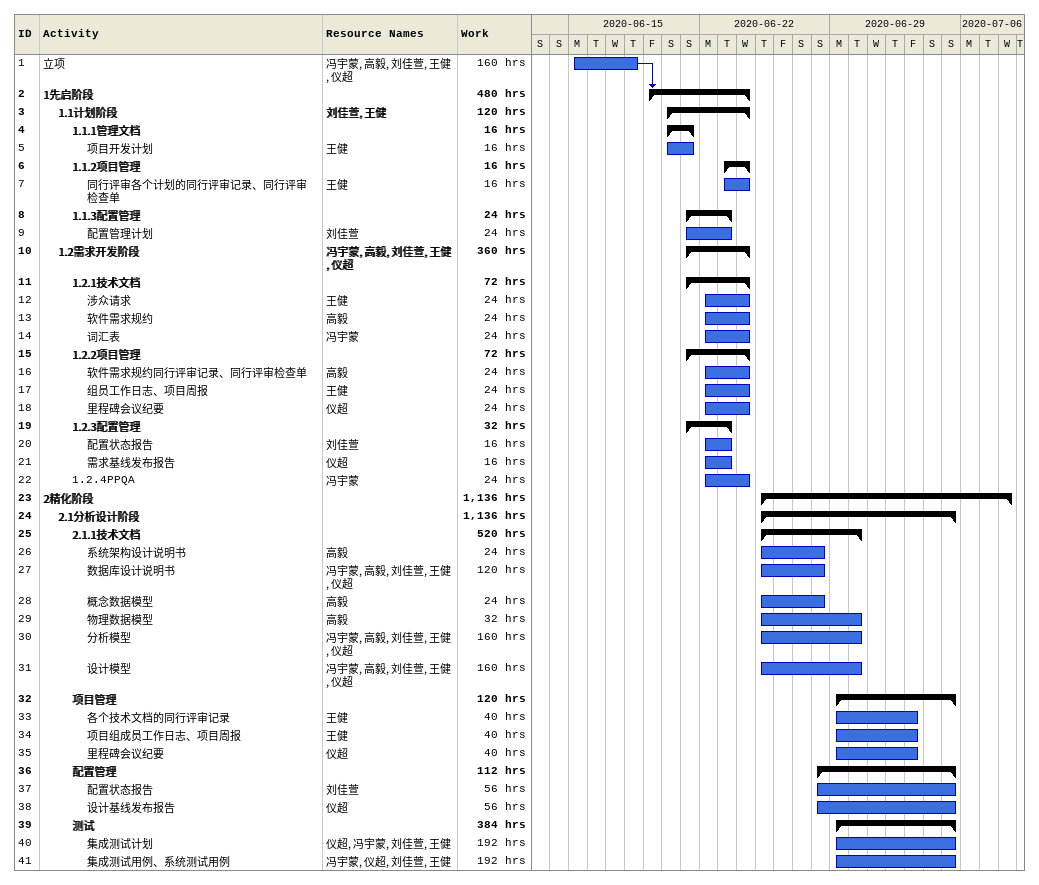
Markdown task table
| ID | Level | Task | Start | Finish | Predecessors | Resources | Work (h) |
|---|---|---|---|---|---|---|---|
| 1 | 1 | 立项 | 2020-06-15 | 2020-06-18 |  | 冯宇蒙, 高毅, 刘佳萱, 王健, 仪超 | 160 |
| 2 | 1 | **1先启阶段** | 2020-06-19 | 2020-06-24 | 1 |  | 480 |
| 3 | 2 | **1.1计划阶段** | 2020-06-20 | 2020-06-24 |  | 刘佳萱, 王健 | 120 |
| 4 | 3 | **1.1.1管理文档** | 2020-06-20 | 2020-06-21 |  |  | 16 |
| 5 | 4 | 项目开发计划 | 2020-06-20 | 2020-06-21 |  | 王健 | 16 |
| 6 | 3 | **1.1.2项目管理** | 2020-06-23 | 2020-06-24 |  |  | 16 |
| 7 | 4 | 同行评审各个计划的同行评审记录、同行评审检查单 | 2020-06-23 | 2020-06-24 |  | 王健 | 16 |
| 8 | 3 | **1.1.3配置管理** | 2020-06-21 | 2020-06-23 |  |  | 24 |
| 9 | 4 | 配置管理计划 | 2020-06-21 | 2020-06-23 |  | 刘佳萱 | 24 |
| 10 | 2 | **1.2需求开发阶段** | 2020-06-21 | 2020-06-24 |  | 冯宇蒙, 高毅, 刘佳萱, 王健, 仪超 | 360 |
| 11 | 3 | **1.2.1技术文档** | 2020-06-21 | 2020-06-24 |  |  | 72 |
| 12 | 4 | 涉众请求 | 2020-06-22 | 2020-06-24 |  | 王健 | 24 |
| 13 | 4 | 软件需求规约 | 2020-06-22 | 2020-06-24 |  | 高毅 | 24 |
| 14 | 4 | 词汇表 | 2020-06-22 | 2020-06-24 |  | 冯宇蒙 | 24 |
| 15 | 3 | **1.2.2项目管理** | 2020-06-21 | 2020-06-24 |  |  | 72 |
| 16 | 4 | 软件需求规约同行评审记录、同行评审检查单 | 2020-06-22 | 2020-06-24 |  | 高毅 | 24 |
| 17 | 4 | 组员工作日志、项目周报 | 2020-06-22 | 2020-06-24 |  | 王健 | 24 |
| 18 | 4 | 里程碑会议纪要 | 2020-06-22 | 2020-06-24 |  | 仪超 | 24 |
| 19 | 3 | **1.2.3配置管理** | 2020-06-21 | 2020-06-23 |  |  | 32 |
| 20 | 4 | 配置状态报告 | 2020-06-22 | 2020-06-23 |  | 刘佳萱 | 16 |
| 21 | 4 | 需求基线发布报告 | 2020-06-22 | 2020-06-23 |  | 仪超 | 16 |
| 22 | 3 | 1.2.4PPQA | 2020-06-22 | 2020-06-24 |  | 冯宇蒙 | 24 |
| 23 | 1 | **2精化阶段** | 2020-06-25 | 2020-07-08 |  |  | 1136 |
| 24 | 2 | **2.1分析设计阶段** | 2020-06-25 | 2020-07-05 |  |  | 1136 |
| 25 | 3 | **2.1.1技术文档** | 2020-06-25 | 2020-06-30 |  |  | 520 |
| 26 | 4 | 系统架构设计说明书 | 2020-06-25 | 2020-06-28 |  | 高毅 | 24 |
| 27 | 4 | 数据库设计说明书 | 2020-06-25 | 2020-06-28 |  | 冯宇蒙, 高毅, 刘佳萱, 王健, 仪超 | 120 |
| 28 | 4 | 概念数据模型 | 2020-06-25 | 2020-06-28 |  | 高毅 | 24 |
| 29 | 4 | 物理数据模型 | 2020-06-25 | 2020-06-30 |  | 高毅 | 32 |
| 30 | 4 | 分析模型 | 2020-06-25 | 2020-06-30 |  | 冯宇蒙, 高毅, 刘佳萱, 王健, 仪超 | 160 |
| 31 | 4 | 设计模型 | 2020-06-25 | 2020-06-30 |  | 冯宇蒙, 高毅, 刘佳萱, 王健, 仪超 | 160 |
| 32 | 3 | **项目管理** | 2020-06-29 | 2020-07-05 |  |  | 120 |
| 33 | 4 | 各个技术文档的同行评审记录 | 2020-06-29 | 2020-07-03 |  | 王健 | 40 |
| 34 | 4 | 项目组成员工作日志、项目周报 | 2020-06-29 | 2020-07-03 |  | 王健 | 40 |
| 35 | 4 | 里程碑会议纪要 | 2020-06-29 | 2020-07-03 |  | 仪超 | 40 |
| 36 | 3 | **配置管理** | 2020-06-28 | 2020-07-05 |  |  | 112 |
| 37 | 4 | 配置状态报告 | 2020-06-28 | 2020-07-05 |  | 刘佳萱 | 56 |
| 38 | 4 | 设计基线发布报告 | 2020-06-28 | 2020-07-05 |  | 仪超 | 56 |
| 39 | 3 | **测试** | 2020-06-29 | 2020-07-05 |  |  | 384 |
| 40 | 4 | 集成测试计划 | 2020-06-29 | 2020-07-05 |  | 仪超, 冯宇蒙, 刘佳萱, 王健 | 192 |
| 41 | 4 | 集成测试用例、系统测试用例 | 2020-06-29 | 2020-07-05 |  | 冯宇蒙, 仪超, 刘佳萱, 王健 | 192 |
